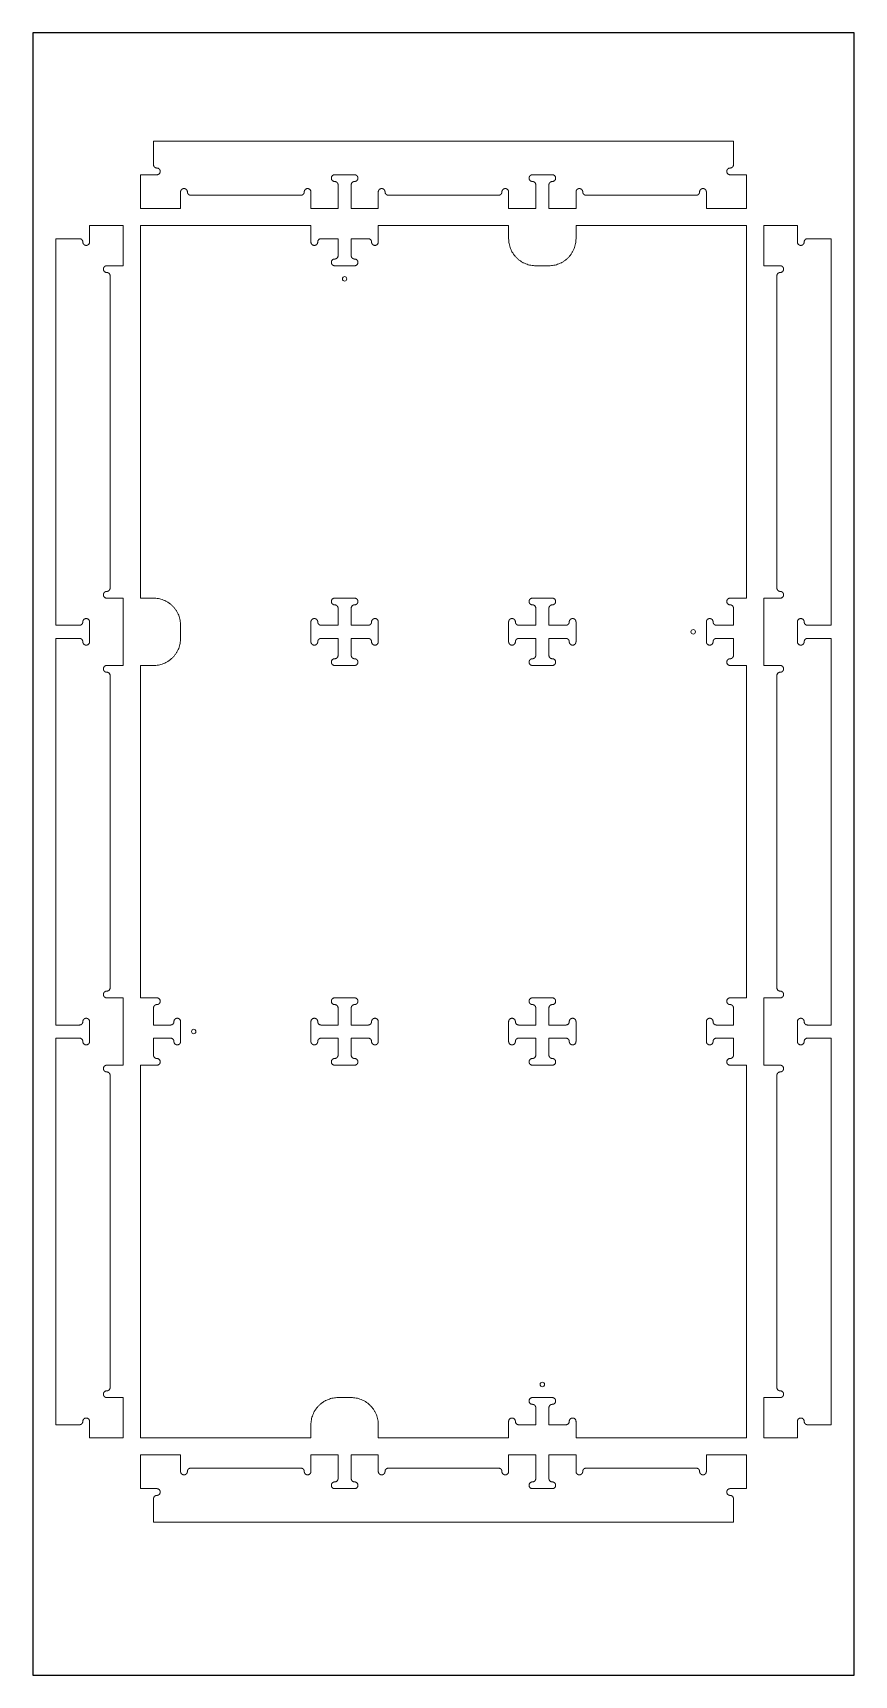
# Model space of a CAD drawing. Header units: millimetres. Extents: x 0 to 1219, y 0 to 2438.
import ezdxf

# ---------------------------------------------------------------- set-up
doc = ezdxf.new("R2010")
doc.units = ezdxf.units.MM
doc.header["$MEASUREMENT"] = 0
for name, color, linetype in [('Dowel Holes', 3, 'Continuous'), ('Inside Cut', 4, 'Continuous'), ('Material Border', 250, 'Continuous'), ('Outside Cut', 1, 'Continuous')]:
    doc.layers.add(name, color=color, linetype=linetype)

msp = doc.modelspace()

# ---------------------------------------------------------------- linework, layer by layer
at = {"layer": 'Dowel Holes', "linetype": 'Continuous', "lineweight": 0}
for centre in [(462.8, 2073.1), (980.3, 1549.1), (238.8, 955.6), (756.3, 431.6)]:
    msp.add_circle(centre, 3.3, dxfattribs=at)
at = {"layer": 'Inside Cut', "linetype": 'Continuous', "lineweight": 0}
for p, q in [((448.1, 1599.1), (453.1, 1599.1)), ((453.1, 1599.1), (472.6, 1599.1)), ((472.6, 1599.1), (477.6, 1599.1)), ((746.6, 1599.1), (741.6, 1599.1)), ((766.1, 1599.1), (746.6, 1599.1)), ((771.1, 1599.1), (766.1, 1599.1)), ((412.8, 1558.8), (412.8, 1563.8)), ((453.1, 1558.8), (453.1, 1584.1)), ((472.6, 1584.1), (472.6, 1558.8)), ((512.8, 1563.8), (512.8, 1558.8)), ((706.3, 1563.8), (706.3, 1558.8)), ((746.6, 1584.1), (746.6, 1558.8)), ((766.1, 1558.8), (766.1, 1584.1)), ((806.3, 1558.8), (806.3, 1563.8)), ((412.8, 1534.3), (412.8, 1539.3)), ((412.8, 1539.3), (412.8, 1558.8)), ((427.9, 1558.8), (453.1, 1558.8)), ((453.1, 1539.3), (427.9, 1539.3)), ((453.1, 1514.1), (453.1, 1539.3)), ((472.6, 1558.8), (497.9, 1558.8)), ((497.9, 1539.3), (472.6, 1539.3)), ((472.6, 1539.3), (472.6, 1514.1)), ((512.8, 1558.8), (512.8, 1539.3)), ((512.8, 1539.3), (512.8, 1534.3)), ((706.3, 1558.8), (706.3, 1539.3)), ((706.3, 1539.3), (706.3, 1534.3)), ((746.6, 1558.8), (721.3, 1558.8)), ((721.3, 1539.3), (746.6, 1539.3)), ((746.6, 1539.3), (746.6, 1514.1)), ((791.3, 1558.8), (766.1, 1558.8)), ((766.1, 1514.1), (766.1, 1539.3)), ((766.1, 1539.3), (791.3, 1539.3)), ((806.3, 1539.3), (806.3, 1558.8)), ((806.3, 1534.3), (806.3, 1539.3)), ((453.1, 1499.1), (448.1, 1499.1)), ((472.6, 1499.1), (453.1, 1499.1)), ((477.6, 1499.1), (472.6, 1499.1)), ((741.6, 1499.1), (746.6, 1499.1)), ((746.6, 1499.1), (766.1, 1499.1)), ((766.1, 1499.1), (771.1, 1499.1)), ((453.1, 1005.6), (448.1, 1005.6)), ((472.6, 1005.6), (453.1, 1005.6)), ((477.6, 1005.6), (472.6, 1005.6)), ((741.6, 1005.6), (746.6, 1005.6)), ((746.6, 1005.6), (766.1, 1005.6)), ((766.1, 1005.6), (771.1, 1005.6)), ((453.1, 990.6), (453.1, 965.3)), ((472.6, 965.3), (472.6, 990.6)), ((746.6, 965.3), (746.6, 990.6)), ((766.1, 990.6), (766.1, 965.3)), ((412.8, 970.3), (412.8, 965.3)), ((412.8, 965.3), (412.8, 945.8)), ((453.1, 965.3), (427.9, 965.3)), ((497.9, 965.3), (472.6, 965.3)), ((512.8, 965.3), (512.8, 970.3)), ((512.8, 945.8), (512.8, 965.3)), ((706.3, 965.3), (706.3, 970.3)), ((706.3, 945.8), (706.3, 965.3)), ((721.3, 965.3), (746.6, 965.3)), ((766.1, 965.3), (791.3, 965.3)), ((806.3, 970.3), (806.3, 965.3)), ((806.3, 965.3), (806.3, 945.8)), ((412.8, 945.8), (412.8, 940.8)), ((427.9, 945.8), (453.1, 945.8)), ((453.1, 945.8), (453.1, 920.6)), ((472.6, 920.6), (472.6, 945.8)), ((472.6, 945.8), (497.9, 945.8)), ((512.8, 940.8), (512.8, 945.8)), ((706.3, 940.8), (706.3, 945.8)), ((746.6, 945.8), (721.3, 945.8)), ((746.6, 920.6), (746.6, 945.8)), ((791.3, 945.8), (766.1, 945.8)), ((766.1, 945.8), (766.1, 920.6)), ((806.3, 945.8), (806.3, 940.8)), ((448.1, 905.6), (453.1, 905.6)), ((453.1, 905.6), (472.6, 905.6)), ((472.6, 905.6), (477.6, 905.6)), ((746.6, 905.6), (741.6, 905.6)), ((766.1, 905.6), (746.6, 905.6)), ((771.1, 905.6), (766.1, 905.6))]:
    msp.add_line(p, q, dxfattribs=at)
for points, weights in [([(443.1, 1594.1), (443.1, 1599.1), (448.1, 1599.1)], [1, 0.707134402006, 1]), ([(448.1, 1589.1), (443.1, 1589.1), (443.1, 1594.1)], [1, 0.707106781187, 1]), ([(453.1, 1584.1), (453.1, 1589.1), (448.1, 1589.1)], [1, 0.707106781187, 1]), ([(477.6, 1589.1), (472.6, 1589.1), (472.6, 1584.1)], [1, 0.707106781187, 1]), ([(477.6, 1599.1), (482.6, 1599.1), (482.6, 1594.1)], [1, 0.707106781186, 1]), ([(482.6, 1594.1), (482.6, 1589.1), (477.6, 1589.1)], [1, 0.707106781186, 1]), ([(741.6, 1599.1), (736.6, 1599.1), (736.6, 1594.1)], [1, 0.707134402006, 1]), ([(736.6, 1594.1), (736.6, 1589.1), (741.6, 1589.1)], [1, 0.707106781187, 1]), ([(741.6, 1589.1), (746.6, 1589.1), (746.6, 1584.1)], [1, 0.707106781186, 1]), ([(766.1, 1584.1), (766.1, 1589.1), (771.1, 1589.1)], [1, 0.707106781187, 1]), ([(776.1, 1594.1), (776.1, 1599.1), (771.1, 1599.1)], [1, 0.707106781186, 1]), ([(771.1, 1589.1), (776.1, 1589.1), (776.1, 1594.1)], [1, 0.707106781186, 1]), ([(412.8, 1563.8), (412.8, 1568.8), (417.9, 1568.8)], [1, 0.707106781186, 1]), ([(417.9, 1568.8), (422.9, 1568.8), (422.9, 1563.8)], [1, 0.707106781187, 1]), ([(422.9, 1563.8), (422.9, 1558.8), (427.9, 1558.8)], [1, 0.707106781187, 1]), ([(497.9, 1558.8), (502.8, 1558.8), (502.8, 1563.8)], [1, 0.707106781187, 1]), ([(502.8, 1563.8), (502.8, 1568.8), (507.9, 1568.8)], [1, 0.707106781186, 1]), ([(507.9, 1568.8), (512.8, 1568.8), (512.8, 1563.8)], [1, 0.707134402006, 1]), ([(711.3, 1568.8), (706.3, 1568.8), (706.3, 1563.8)], [1, 0.707106781186, 1]), ([(716.3, 1563.8), (716.3, 1568.8), (711.3, 1568.8)], [1, 0.707106781187, 1]), ([(721.3, 1558.8), (716.3, 1558.8), (716.3, 1563.8)], [1, 0.707106781187, 1]), ([(796.3, 1563.8), (796.3, 1558.8), (791.3, 1558.8)], [1, 0.707106781187, 1]), ([(801.3, 1568.8), (796.3, 1568.8), (796.3, 1563.8)], [1, 0.707106781186, 1]), ([(806.3, 1563.8), (806.3, 1568.8), (801.3, 1568.8)], [1, 0.707134402006, 1]), ([(427.9, 1539.3), (422.9, 1539.3), (422.9, 1534.3)], [1, 0.707106781187, 1]), ([(502.8, 1534.3), (502.8, 1539.3), (497.9, 1539.3)], [1, 0.707106781186, 1]), ([(716.3, 1534.3), (716.3, 1539.3), (721.3, 1539.3)], [1, 0.707106781187, 1]), ([(791.3, 1539.3), (796.3, 1539.3), (796.3, 1534.3)], [1, 0.707106781187, 1]), ([(417.9, 1529.3), (412.8, 1529.3), (412.8, 1534.3)], [1, 0.707134402006, 1]), ([(422.9, 1534.3), (422.9, 1529.3), (417.9, 1529.3)], [1, 0.707106781186, 1]), ([(448.1, 1509.1), (453.1, 1509.1), (453.1, 1514.1)], [1, 0.707106781187, 1]), ([(472.6, 1514.1), (472.6, 1509.1), (477.6, 1509.1)], [1, 0.707106781186, 1]), ([(507.9, 1529.3), (502.8, 1529.3), (502.8, 1534.3)], [1, 0.707106781187, 1]), ([(512.8, 1534.3), (512.8, 1529.3), (507.9, 1529.3)], [1, 0.707134397691, 1]), ([(706.3, 1534.3), (706.3, 1529.3), (711.3, 1529.3)], [1, 0.707134402006, 1]), ([(711.3, 1529.3), (716.3, 1529.3), (716.3, 1534.3)], [1, 0.707106781186, 1]), ([(746.6, 1514.1), (746.6, 1509.1), (741.6, 1509.1)], [1, 0.707106781187, 1]), ([(771.1, 1509.1), (766.1, 1509.1), (766.1, 1514.1)], [1, 0.707106781186, 1]), ([(796.3, 1534.3), (796.3, 1529.3), (801.3, 1529.3)], [1, 0.707106781187, 1]), ([(801.3, 1529.3), (806.3, 1529.3), (806.3, 1534.3)], [1, 0.707134397691, 1]), ([(443.1, 1504.1), (443.1, 1509.1), (448.1, 1509.1)], [1, 0.707106781186, 1]), ([(448.1, 1499.1), (443.1, 1499.1), (443.1, 1504.1)], [1, 0.70713439769, 1]), ([(477.6, 1509.1), (482.6, 1509.1), (482.6, 1504.1)], [1, 0.707106781187, 1]), ([(482.6, 1504.1), (482.6, 1499.1), (477.6, 1499.1)], [1, 0.707134402006, 1]), ([(741.6, 1509.1), (736.6, 1509.1), (736.6, 1504.1)], [1, 0.707106781186, 1]), ([(736.6, 1504.1), (736.6, 1499.1), (741.6, 1499.1)], [1, 0.70713439769, 1]), ([(776.1, 1504.1), (776.1, 1509.1), (771.1, 1509.1)], [1, 0.707106781187, 1]), ([(771.1, 1499.1), (776.1, 1499.1), (776.1, 1504.1)], [1, 0.707134402006, 1]), ([(448.1, 1005.6), (443.1, 1005.6), (443.1, 1000.6)], [1, 0.707134402005, 1]), ([(443.1, 1000.6), (443.1, 995.6), (448.1, 995.6)], [1, 0.707106781186, 1]), ([(482.6, 1000.6), (482.6, 1005.6), (477.6, 1005.6)], [1, 0.707106781187, 1]), ([(477.6, 995.6), (482.6, 995.6), (482.6, 1000.6)], [1, 0.707106781187, 1]), ([(736.6, 1000.6), (736.6, 1005.6), (741.6, 1005.6)], [1, 0.707134402005, 1]), ([(741.6, 995.6), (736.6, 995.6), (736.6, 1000.6)], [1, 0.707106781186, 1]), ([(771.1, 1005.6), (776.1, 1005.6), (776.1, 1000.6)], [1, 0.707106781187, 1]), ([(776.1, 1000.6), (776.1, 995.6), (771.1, 995.6)], [1, 0.707106781187, 1]), ([(448.1, 995.6), (453.1, 995.6), (453.1, 990.6)], [1, 0.707106781187, 1]), ([(472.6, 990.6), (472.6, 995.6), (477.6, 995.6)], [1, 0.707106781187, 1]), ([(746.6, 990.6), (746.6, 995.6), (741.6, 995.6)], [1, 0.707106781186, 1]), ([(771.1, 995.6), (766.1, 995.6), (766.1, 990.6)], [1, 0.707106781187, 1]), ([(417.9, 975.3), (412.8, 975.3), (412.8, 970.3)], [1, 0.707106781186, 1]), ([(422.9, 970.3), (422.9, 975.3), (417.9, 975.3)], [1, 0.707106781187, 1]), ([(427.9, 965.3), (422.9, 965.3), (422.9, 970.3)], [1, 0.707106781187, 1]), ([(502.8, 970.3), (502.8, 965.3), (497.9, 965.3)], [1, 0.707106781187, 1]), ([(507.9, 975.3), (502.8, 975.3), (502.8, 970.3)], [1, 0.707106781186, 1]), ([(512.8, 970.3), (512.8, 975.3), (507.9, 975.3)], [1, 0.707106781187, 1]), ([(706.3, 970.3), (706.3, 975.3), (711.3, 975.3)], [1, 0.707106781186, 1]), ([(711.3, 975.3), (716.3, 975.3), (716.3, 970.3)], [1, 0.707106781187, 1]), ([(716.3, 970.3), (716.3, 965.3), (721.3, 965.3)], [1, 0.707106781187, 1]), ([(791.3, 965.3), (796.3, 965.3), (796.3, 970.3)], [1, 0.707106781187, 1]), ([(796.3, 970.3), (796.3, 975.3), (801.3, 975.3)], [1, 0.707106781186, 1]), ([(801.3, 975.3), (806.3, 975.3), (806.3, 970.3)], [1, 0.707134402006, 1]), ([(412.8, 940.8), (412.8, 935.8), (417.9, 935.8)], [1, 0.707134402006, 1]), ([(417.9, 935.8), (422.9, 935.8), (422.9, 940.8)], [1, 0.707106781187, 1]), ([(422.9, 940.8), (422.9, 945.8), (427.9, 945.8)], [1, 0.707106781186, 1]), ([(497.9, 945.8), (502.8, 945.8), (502.8, 940.8)], [1, 0.707106781187, 1]), ([(502.8, 940.8), (502.8, 935.8), (507.9, 935.8)], [1, 0.707106781186, 1]), ([(507.9, 935.8), (512.8, 935.8), (512.8, 940.8)], [1, 0.707134397691, 1]), ([(711.3, 935.8), (706.3, 935.8), (706.3, 940.8)], [1, 0.707134402006, 1]), ([(716.3, 940.8), (716.3, 935.8), (711.3, 935.8)], [1, 0.707106781187, 1]), ([(721.3, 945.8), (716.3, 945.8), (716.3, 940.8)], [1, 0.707106781186, 1]), ([(796.3, 940.8), (796.3, 945.8), (791.3, 945.8)], [1, 0.707106781187, 1]), ([(801.3, 935.8), (796.3, 935.8), (796.3, 940.8)], [1, 0.707106781186, 1]), ([(806.3, 940.8), (806.3, 935.8), (801.3, 935.8)], [1, 0.707134397691, 1]), ([(448.1, 915.6), (443.1, 915.6), (443.1, 910.6)], [1, 0.707106781186, 1]), ([(443.1, 910.6), (443.1, 905.6), (448.1, 905.6)], [1, 0.70713439769, 1]), ([(453.1, 920.6), (453.1, 915.6), (448.1, 915.6)], [1, 0.707106781187, 1]), ([(477.6, 915.6), (472.6, 915.6), (472.6, 920.6)], [1, 0.707106781186, 1]), ([(482.6, 910.6), (482.6, 915.6), (477.6, 915.6)], [1, 0.707106781187, 1]), ([(477.6, 905.6), (482.6, 905.6), (482.6, 910.6)], [1, 0.707134402006, 1]), ([(736.6, 910.6), (736.6, 915.6), (741.6, 915.6)], [1, 0.707106781186, 1]), ([(741.6, 905.6), (736.6, 905.6), (736.6, 910.6)], [1, 0.70713439769, 1]), ([(741.6, 915.6), (746.6, 915.6), (746.6, 920.6)], [1, 0.707106781187, 1]), ([(766.1, 920.6), (766.1, 915.6), (771.1, 915.6)], [1, 0.707106781186, 1]), ([(771.1, 915.6), (776.1, 915.6), (776.1, 910.6)], [1, 0.707106781187, 1]), ([(776.1, 910.6), (776.1, 905.6), (771.1, 905.6)], [1, 0.707134402006, 1])]:
    msp.add_rational_spline(points, weights, degree=2, dxfattribs=at)
at = {"layer": 'Material Border'}
msp.add_lwpolyline([(0, 0), (1219.2, 0), (1219.2, 2438.4), (0, 2438.4), (0, 0)], dxfattribs=at)
at = {"layer": 'Outside Cut', "linetype": 'Continuous', "lineweight": 0}
for p, q in [((1040.1, 2277.7), (179.1, 2277.7)), ((179.1, 2277.7), (179.1, 2242.7)), ((1040.1, 2242.7), (1040.1, 2277.7)), ((179.1, 2227.7), (159.6, 2227.7)), ((159.6, 2227.7), (159.6, 2177.7)), ((184.1, 2227.7), (179.1, 2227.7)), ((448.1, 2227.7), (453.1, 2227.7)), ((453.1, 2227.7), (472.6, 2227.7)), ((472.6, 2227.7), (477.6, 2227.7)), ((741.6, 2227.7), (746.6, 2227.7)), ((746.6, 2227.7), (766.1, 2227.7)), ((766.1, 2227.7), (771.1, 2227.7)), ((1040.1, 2227.7), (1035.1, 2227.7)), ((1059.6, 2227.7), (1040.1, 2227.7)), ((1059.6, 2177.7), (1059.6, 2227.7)), ((219.3, 2197.2), (219.3, 2202.2)), ((219.3, 2177.7), (219.3, 2197.2)), ((234.4, 2197.2), (397.9, 2197.2)), ((412.8, 2202.2), (412.8, 2197.2)), ((412.8, 2197.2), (412.8, 2177.7)), ((453.1, 2177.7), (453.1, 2212.7)), ((472.6, 2212.7), (472.6, 2177.7)), ((512.8, 2197.2), (512.8, 2202.2)), ((512.8, 2177.7), (512.8, 2197.2)), ((527.9, 2197.2), (691.3, 2197.2)), ((706.3, 2202.2), (706.3, 2197.2)), ((706.3, 2197.2), (706.3, 2177.7)), ((746.6, 2177.7), (746.6, 2212.7)), ((766.1, 2212.7), (766.1, 2177.7)), ((806.3, 2197.2), (806.3, 2202.2)), ((806.3, 2177.7), (806.3, 2197.2)), ((821.3, 2197.2), (984.8, 2197.2)), ((999.8, 2202.2), (999.8, 2197.2)), ((999.8, 2197.2), (999.8, 2177.7)), ((159.6, 2177.7), (219.3, 2177.7)), ((412.8, 2177.7), (453.1, 2177.7)), ((472.6, 2177.7), (512.8, 2177.7)), ((706.3, 2177.7), (746.6, 2177.7)), ((766.1, 2177.7), (806.3, 2177.7)), ((999.8, 2177.7), (1059.6, 2177.7)), ((134.2, 2152.3), (84.2, 2152.3)), ((84.2, 2152.3), (84.2, 2132.8)), ((134.2, 2092.6), (134.2, 2152.3)), ((412.8, 2152.3), (159.6, 2152.3)), ((159.6, 2152.3), (159.6, 1599.1)), ((412.8, 2132.8), (412.8, 2152.3)), ((706.3, 2152.3), (512.8, 2152.3)), ((512.8, 2152.3), (512.8, 2132.8)), ((706.3, 2132.8), (706.3, 2152.3)), ((1059.6, 2152.3), (806.3, 2152.3)), ((806.3, 2152.3), (806.3, 2132.8)), ((1059.6, 1599.1), (1059.6, 2152.3)), ((1135, 2152.3), (1085, 2152.3)), ((1085, 2152.3), (1085, 2092.6)), ((1135, 2132.8), (1135, 2152.3)), ((69.2, 2132.8), (34.2, 2132.8)), ((34.2, 2132.8), (34.2, 1558.8)), ((84.2, 2132.8), (84.2, 2127.8)), ((412.8, 2127.8), (412.8, 2132.8)), ((453.1, 2132.8), (427.9, 2132.8)), ((453.1, 2107.6), (453.1, 2132.8)), ((497.9, 2132.8), (472.6, 2132.8)), ((472.6, 2132.8), (472.6, 2107.6)), ((512.8, 2132.8), (512.8, 2127.8)), ((1135, 2127.8), (1135, 2132.8)), ((1185, 2132.8), (1150, 2132.8)), ((1185, 1558.8), (1185, 2132.8)), ((109.7, 2092.6), (114.7, 2092.6)), ((114.7, 2092.6), (134.2, 2092.6)), ((114.7, 1614.1), (114.7, 2077.6)), ((453.1, 2092.6), (448.1, 2092.6)), ((472.6, 2092.6), (453.1, 2092.6)), ((477.6, 2092.6), (472.6, 2092.6)), ((766.1, 2092.6), (746.6, 2092.6)), ((1085, 2092.6), (1104.5, 2092.6)), ((1104.5, 2092.6), (1109.5, 2092.6)), ((1104.5, 2077.6), (1104.5, 1614.1)), ((114.7, 1599.1), (109.7, 1599.1)), ((134.2, 1599.1), (114.7, 1599.1)), ((134.2, 1499.1), (134.2, 1599.1)), ((159.6, 1599.1), (179.1, 1599.1)), ((1035.1, 1599.1), (1040.1, 1599.1)), ((1040.1, 1599.1), (1059.6, 1599.1)), ((1104.5, 1599.1), (1085, 1599.1)), ((1085, 1599.1), (1085, 1499.1)), ((1109.5, 1599.1), (1104.5, 1599.1)), ((84.2, 1563.8), (84.2, 1558.8)), ((999.8, 1558.8), (999.8, 1563.8)), ((1040.1, 1558.8), (1040.1, 1584.1)), ((1135, 1558.8), (1135, 1563.8)), ((34.2, 1558.8), (69.2, 1558.8)), ((69.2, 1539.3), (34.2, 1539.3)), ((34.2, 1539.3), (34.2, 965.3)), ((84.2, 1558.8), (84.2, 1539.3)), ((84.2, 1539.3), (84.2, 1534.3)), ((219.3, 1558.8), (219.3, 1539.3)), ((999.8, 1539.3), (999.8, 1558.8)), ((999.8, 1534.3), (999.8, 1539.3)), ((1014.8, 1558.8), (1040.1, 1558.8)), ((1040.1, 1539.3), (1014.8, 1539.3)), ((1040.1, 1514.1), (1040.1, 1539.3)), ((1135, 1539.3), (1135, 1558.8)), ((1135, 1534.3), (1135, 1539.3)), ((1150, 1558.8), (1185, 1558.8)), ((1185, 1539.3), (1150, 1539.3)), ((1185, 965.3), (1185, 1539.3)), ((109.7, 1499.1), (114.7, 1499.1)), ((114.7, 1499.1), (134.2, 1499.1)), ((179.1, 1499.1), (159.6, 1499.1)), ((159.6, 1499.1), (159.6, 1005.6)), ((1040.1, 1499.1), (1035.1, 1499.1)), ((1059.6, 1499.1), (1040.1, 1499.1)), ((1059.6, 1005.6), (1059.6, 1499.1)), ((1085, 1499.1), (1104.5, 1499.1)), ((1104.5, 1499.1), (1109.5, 1499.1)), ((114.7, 1020.6), (114.7, 1484.1)), ((1104.5, 1484.1), (1104.5, 1020.6)), ((114.7, 1005.6), (109.7, 1005.6)), ((134.2, 1005.6), (114.7, 1005.6)), ((134.2, 905.6), (134.2, 1005.6)), ((159.6, 1005.6), (179.1, 1005.6)), ((179.1, 1005.6), (184.1, 1005.6)), ((1035.1, 1005.6), (1040.1, 1005.6)), ((1040.1, 1005.6), (1059.6, 1005.6)), ((1104.5, 1005.6), (1085, 1005.6)), ((1085, 1005.6), (1085, 905.6)), ((1109.5, 1005.6), (1104.5, 1005.6)), ((179.1, 990.6), (179.1, 965.3)), ((1040.1, 965.3), (1040.1, 990.6)), ((34.2, 965.3), (69.2, 965.3)), ((84.2, 970.3), (84.2, 965.3)), ((84.2, 965.3), (84.2, 945.8)), ((179.1, 965.3), (204.4, 965.3)), ((219.3, 970.3), (219.3, 965.3)), ((219.3, 965.3), (219.3, 945.8)), ((999.8, 965.3), (999.8, 970.3)), ((999.8, 945.8), (999.8, 965.3)), ((1014.8, 965.3), (1040.1, 965.3)), ((1135, 965.3), (1135, 970.3)), ((1135, 945.8), (1135, 965.3)), ((1150, 965.3), (1185, 965.3)), ((69.2, 945.8), (34.2, 945.8)), ((34.2, 945.8), (34.2, 371.8)), ((84.2, 945.8), (84.2, 940.8)), ((204.4, 945.8), (179.1, 945.8)), ((179.1, 945.8), (179.1, 920.6)), ((219.3, 945.8), (219.3, 940.8)), ((999.8, 940.8), (999.8, 945.8)), ((1040.1, 945.8), (1014.8, 945.8)), ((1040.1, 920.6), (1040.1, 945.8)), ((1135, 940.8), (1135, 945.8)), ((1185, 945.8), (1150, 945.8)), ((1185, 371.8), (1185, 945.8)), ((109.7, 905.6), (114.7, 905.6)), ((114.7, 905.6), (134.2, 905.6)), ((179.1, 905.6), (159.6, 905.6)), ((159.6, 905.6), (159.6, 352.3)), ((184.1, 905.6), (179.1, 905.6)), ((1040.1, 905.6), (1035.1, 905.6)), ((1059.6, 905.6), (1040.1, 905.6)), ((1059.6, 352.3), (1059.6, 905.6)), ((1085, 905.6), (1104.5, 905.6)), ((1104.5, 905.6), (1109.5, 905.6)), ((114.7, 427.1), (114.7, 890.6)), ((1104.5, 890.6), (1104.5, 427.1)), ((114.7, 412.1), (109.7, 412.1)), ((134.2, 412.1), (114.7, 412.1)), ((134.2, 352.3), (134.2, 412.1)), ((453.1, 412.1), (472.6, 412.1)), ((741.6, 412.1), (746.6, 412.1)), ((746.6, 412.1), (766.1, 412.1)), ((746.6, 371.8), (746.6, 397.1)), ((766.1, 412.1), (771.1, 412.1)), ((766.1, 397.1), (766.1, 371.8)), ((1104.5, 412.1), (1085, 412.1)), ((1085, 412.1), (1085, 352.3)), ((1109.5, 412.1), (1104.5, 412.1)), ((34.2, 371.8), (69.2, 371.8)), ((84.2, 376.8), (84.2, 371.8)), ((84.2, 371.8), (84.2, 352.3)), ((412.8, 352.3), (412.8, 371.8)), ((512.8, 371.8), (512.8, 352.3)), ((706.3, 371.8), (706.3, 376.8)), ((706.3, 352.3), (706.3, 371.8)), ((721.3, 371.8), (746.6, 371.8)), ((766.1, 371.8), (791.3, 371.8)), ((806.3, 376.8), (806.3, 371.8)), ((806.3, 371.8), (806.3, 352.3)), ((1135, 371.8), (1135, 376.8)), ((1135, 352.3), (1135, 371.8)), ((1150, 371.8), (1185, 371.8)), ((84.2, 352.3), (134.2, 352.3)), ((159.6, 352.3), (412.8, 352.3)), ((512.8, 352.3), (706.3, 352.3)), ((806.3, 352.3), (1059.6, 352.3)), ((1085, 352.3), (1135, 352.3)), ((219.3, 326.9), (159.6, 326.9)), ((159.6, 326.9), (159.6, 276.9)), ((219.3, 307.4), (219.3, 326.9)), ((453.1, 326.9), (412.8, 326.9)), ((412.8, 326.9), (412.8, 307.4)), ((453.1, 291.9), (453.1, 326.9)), ((512.8, 326.9), (472.6, 326.9)), ((472.6, 326.9), (472.6, 291.9)), ((512.8, 307.4), (512.8, 326.9)), ((746.6, 326.9), (706.3, 326.9)), ((706.3, 326.9), (706.3, 307.4)), ((746.6, 291.9), (746.6, 326.9)), ((806.3, 326.9), (766.1, 326.9)), ((766.1, 326.9), (766.1, 291.9)), ((806.3, 307.4), (806.3, 326.9)), ((1059.6, 326.9), (999.8, 326.9)), ((999.8, 326.9), (999.8, 307.4)), ((1059.6, 276.9), (1059.6, 326.9)), ((219.3, 302.4), (219.3, 307.4)), ((397.9, 307.4), (234.4, 307.4)), ((412.8, 307.4), (412.8, 302.4)), ((512.8, 302.4), (512.8, 307.4)), ((691.3, 307.4), (527.9, 307.4)), ((706.3, 307.4), (706.3, 302.4)), ((806.3, 302.4), (806.3, 307.4)), ((984.8, 307.4), (821.3, 307.4)), ((999.8, 307.4), (999.8, 302.4)), ((159.6, 276.9), (179.1, 276.9)), ((179.1, 276.9), (184.1, 276.9)), ((453.1, 276.9), (448.1, 276.9)), ((472.6, 276.9), (453.1, 276.9)), ((477.6, 276.9), (472.6, 276.9)), ((746.6, 276.9), (741.6, 276.9)), ((766.1, 276.9), (746.6, 276.9)), ((771.1, 276.9), (766.1, 276.9)), ((1035.1, 276.9), (1040.1, 276.9)), ((1040.1, 276.9), (1059.6, 276.9)), ((179.1, 261.9), (179.1, 226.9)), ((1040.1, 226.9), (1040.1, 261.9)), ((179.1, 226.9), (1040.1, 226.9))]:
    msp.add_line(p, q, dxfattribs=at)
for points, weights in [([(179.1, 2242.7), (179.1, 2237.7), (184.1, 2237.7)], [1, 0.707106781187, 1]), ([(184.1, 2237.7), (189.1, 2237.7), (189.1, 2232.7)], [1, 0.707106781186, 1]), ([(189.1, 2232.7), (189.1, 2227.7), (184.1, 2227.7)], [1, 0.707134397691, 1]), ([(443.1, 2222.7), (443.1, 2227.7), (448.1, 2227.7)], [1, 0.70713439769, 1]), ([(448.1, 2217.7), (443.1, 2217.7), (443.1, 2222.7)], [1, 0.707106781187, 1]), ([(477.6, 2227.7), (482.6, 2227.7), (482.6, 2222.7)], [1, 0.707106781186, 1]), ([(482.6, 2222.7), (482.6, 2217.7), (477.6, 2217.7)], [1, 0.707106781186, 1]), ([(736.6, 2222.7), (736.6, 2227.7), (741.6, 2227.7)], [1, 0.70713439769, 1]), ([(741.6, 2217.7), (736.6, 2217.7), (736.6, 2222.7)], [1, 0.707106781187, 1]), ([(771.1, 2227.7), (776.1, 2227.7), (776.1, 2222.7)], [1, 0.707134402005, 1]), ([(776.1, 2222.7), (776.1, 2217.7), (771.1, 2217.7)], [1, 0.707106781186, 1]), ([(1030.1, 2232.7), (1030.1, 2237.7), (1035.1, 2237.7)], [1, 0.707106781187, 1]), ([(1035.1, 2227.7), (1030.1, 2227.7), (1030.1, 2232.7)], [1, 0.707134402006, 1]), ([(1035.1, 2237.7), (1040.1, 2237.7), (1040.1, 2242.7)], [1, 0.707106781186, 1]), ([(219.3, 2202.2), (219.3, 2207.2), (224.4, 2207.2)], [1, 0.707134402006, 1]), ([(224.4, 2207.2), (229.4, 2207.2), (229.4, 2202.2)], [1, 0.707106781187, 1]), ([(229.4, 2202.2), (229.4, 2197.2), (234.4, 2197.2)], [1, 0.707106781186, 1]), ([(397.9, 2197.2), (402.9, 2197.2), (402.9, 2202.2)], [1, 0.707106781187, 1]), ([(402.9, 2202.2), (402.9, 2207.2), (407.8, 2207.2)], [1, 0.707106781186, 1]), ([(407.8, 2207.2), (412.8, 2207.2), (412.8, 2202.2)], [1, 0.707134397691, 1]), ([(453.1, 2212.7), (453.1, 2217.7), (448.1, 2217.7)], [1, 0.707106781186, 1]), ([(477.6, 2217.7), (472.6, 2217.7), (472.6, 2212.7)], [1, 0.707106781187, 1]), ([(512.8, 2202.2), (512.8, 2207.2), (517.8, 2207.2)], [1, 0.707106781186, 1]), ([(517.8, 2207.2), (522.8, 2207.2), (522.8, 2202.2)], [1, 0.707106781187, 1]), ([(522.8, 2202.2), (522.8, 2197.2), (527.9, 2197.2)], [1, 0.707106781186, 1]), ([(691.3, 2197.2), (696.3, 2197.2), (696.3, 2202.2)], [1, 0.707106781187, 1]), ([(696.3, 2202.2), (696.3, 2207.2), (701.3, 2207.2)], [1, 0.707106781186, 1]), ([(701.3, 2207.2), (706.3, 2207.2), (706.3, 2202.2)], [1, 0.707134397691, 1]), ([(746.6, 2212.7), (746.6, 2217.7), (741.6, 2217.7)], [1, 0.707106781186, 1]), ([(771.1, 2217.7), (766.1, 2217.7), (766.1, 2212.7)], [1, 0.707106781187, 1]), ([(806.3, 2202.2), (806.3, 2207.2), (811.3, 2207.2)], [1, 0.707134402006, 1]), ([(811.3, 2207.2), (816.3, 2207.2), (816.3, 2202.2)], [1, 0.707106781187, 1]), ([(816.3, 2202.2), (816.3, 2197.2), (821.3, 2197.2)], [1, 0.707106781186, 1]), ([(984.8, 2197.2), (989.8, 2197.2), (989.8, 2202.2)], [1, 0.707106781187, 1]), ([(989.8, 2202.2), (989.8, 2207.2), (994.8, 2207.2)], [1, 0.707106781186, 1]), ([(994.8, 2207.2), (999.8, 2207.2), (999.8, 2202.2)], [1, 0.707134397691, 1]), ([(74.2, 2127.8), (74.2, 2132.8), (69.2, 2132.8)], [1, 0.707106781186, 1]), ([(79.2, 2122.8), (74.2, 2122.8), (74.2, 2127.8)], [1, 0.707106781186, 1]), ([(84.2, 2127.8), (84.2, 2122.8), (79.2, 2122.8)], [1, 0.707134397691, 1]), ([(417.9, 2122.8), (412.8, 2122.8), (412.8, 2127.8)], [1, 0.707106781186, 1]), ([(422.9, 2127.8), (422.9, 2122.8), (417.9, 2122.8)], [1, 0.707106781187, 1]), ([(427.9, 2132.8), (422.9, 2132.8), (422.9, 2127.8)], [1, 0.707106781187, 1]), ([(502.8, 2127.8), (502.8, 2132.8), (497.9, 2132.8)], [1, 0.707106781186, 1]), ([(507.9, 2122.8), (502.8, 2122.8), (502.8, 2127.8)], [1, 0.707106781186, 1]), ([(512.8, 2127.8), (512.8, 2122.8), (507.9, 2122.8)], [1, 0.707106781187, 1]), ([(746.6, 2092.6), (706.3, 2092.6), (706.3, 2132.8)], [1, 0.707106781187, 1]), ([(806.3, 2132.8), (806.3, 2092.6), (766.1, 2092.6)], [1, 0.707106781187, 1]), ([(1140, 2122.8), (1135, 2122.8), (1135, 2127.8)], [1, 0.707134402006, 1]), ([(1145, 2127.8), (1145, 2122.8), (1140, 2122.8)], [1, 0.707106781187, 1]), ([(1150, 2132.8), (1145, 2132.8), (1145, 2127.8)], [1, 0.707106781187, 1]), ([(443.1, 2097.6), (443.1, 2102.6), (448.1, 2102.6)], [1, 0.707106781187, 1]), ([(448.1, 2092.6), (443.1, 2092.6), (443.1, 2097.6)], [1, 0.707106781187, 1]), ([(448.1, 2102.6), (453.1, 2102.6), (453.1, 2107.6)], [1, 0.707106781186, 1]), ([(472.6, 2107.6), (472.6, 2102.6), (477.6, 2102.6)], [1, 0.707106781187, 1]), ([(477.6, 2102.6), (482.6, 2102.6), (482.6, 2097.6)], [1, 0.707106781186, 1]), ([(482.6, 2097.6), (482.6, 2092.6), (477.6, 2092.6)], [1, 0.707134402005, 1]), ([(104.7, 2087.6), (104.7, 2092.6), (109.7, 2092.6)], [1, 0.707134402006, 1]), ([(109.7, 2082.6), (104.7, 2082.6), (104.7, 2087.6)], [1, 0.707106781187, 1]), ([(114.7, 2077.6), (114.7, 2082.6), (109.7, 2082.6)], [1, 0.707106781186, 1]), ([(1109.5, 2082.6), (1104.5, 2082.6), (1104.5, 2077.6)], [1, 0.707106781187, 1]), ([(1109.5, 2092.6), (1114.5, 2092.6), (1114.5, 2087.6)], [1, 0.70713439769, 1]), ([(1114.5, 2087.6), (1114.5, 2082.6), (1109.5, 2082.6)], [1, 0.707106781186, 1]), ([(109.7, 1609.1), (114.7, 1609.1), (114.7, 1614.1)], [1, 0.707106781187, 1]), ([(1104.5, 1614.1), (1104.5, 1609.1), (1109.5, 1609.1)], [1, 0.707106781187, 1]), ([(104.7, 1604.1), (104.7, 1609.1), (109.7, 1609.1)], [1, 0.707106781187, 1]), ([(109.7, 1599.1), (104.7, 1599.1), (104.7, 1604.1)], [1, 0.707106781186, 1]), ([(179.1, 1599.1), (219.3, 1599.1), (219.3, 1558.8)], [1, 0.707106781187, 1]), ([(1030.1, 1594.1), (1030.1, 1599.1), (1035.1, 1599.1)], [1, 0.707134402006, 1]), ([(1035.1, 1589.1), (1030.1, 1589.1), (1030.1, 1594.1)], [1, 0.707106781187, 1]), ([(1040.1, 1584.1), (1040.1, 1589.1), (1035.1, 1589.1)], [1, 0.707106781186, 1]), ([(1109.5, 1609.1), (1114.5, 1609.1), (1114.5, 1604.1)], [1, 0.707106781187, 1]), ([(1114.5, 1604.1), (1114.5, 1599.1), (1109.5, 1599.1)], [1, 0.707134402006, 1]), ([(69.2, 1558.8), (74.2, 1558.8), (74.2, 1563.8)], [1, 0.707106781187, 1]), ([(74.2, 1563.8), (74.2, 1568.8), (79.2, 1568.8)], [1, 0.707106781186, 1]), ([(79.2, 1568.8), (84.2, 1568.8), (84.2, 1563.8)], [1, 0.707134402006, 1]), ([(999.8, 1563.8), (999.8, 1568.8), (1004.8, 1568.8)], [1, 0.707106781186, 1]), ([(1004.8, 1568.8), (1009.8, 1568.8), (1009.8, 1563.8)], [1, 0.707106781187, 1]), ([(1009.8, 1563.8), (1009.8, 1558.8), (1014.8, 1558.8)], [1, 0.707106781186, 1]), ([(1135, 1563.8), (1135, 1568.8), (1140, 1568.8)], [1, 0.707134397691, 1]), ([(1140, 1568.8), (1145, 1568.8), (1145, 1563.8)], [1, 0.707106781187, 1]), ([(1145, 1563.8), (1145, 1558.8), (1150, 1558.8)], [1, 0.707106781187, 1]), ([(74.2, 1534.3), (74.2, 1539.3), (69.2, 1539.3)], [1, 0.707106781186, 1]), ([(219.3, 1539.3), (219.3, 1499.1), (179.1, 1499.1)], [1, 0.707106781187, 1]), ([(1014.8, 1539.3), (1009.8, 1539.3), (1009.8, 1534.3)], [1, 0.707106781187, 1]), ([(1150, 1539.3), (1145, 1539.3), (1145, 1534.3)], [1, 0.707106781187, 1]), ([(79.2, 1529.3), (74.2, 1529.3), (74.2, 1534.3)], [1, 0.707106781187, 1]), ([(84.2, 1534.3), (84.2, 1529.3), (79.2, 1529.3)], [1, 0.707134397691, 1]), ([(1004.8, 1529.3), (999.8, 1529.3), (999.8, 1534.3)], [1, 0.707134402006, 1]), ([(1009.8, 1534.3), (1009.8, 1529.3), (1004.8, 1529.3)], [1, 0.707106781186, 1]), ([(1035.1, 1509.1), (1040.1, 1509.1), (1040.1, 1514.1)], [1, 0.707106781187, 1]), ([(1140, 1529.3), (1135, 1529.3), (1135, 1534.3)], [1, 0.707134402006, 1]), ([(1145, 1534.3), (1145, 1529.3), (1140, 1529.3)], [1, 0.707106781186, 1]), ([(104.7, 1494.1), (104.7, 1499.1), (109.7, 1499.1)], [1, 0.707134402006, 1]), ([(109.7, 1489.1), (104.7, 1489.1), (104.7, 1494.1)], [1, 0.707106781187, 1]), ([(114.7, 1484.1), (114.7, 1489.1), (109.7, 1489.1)], [1, 0.707106781186, 1]), ([(1030.1, 1504.1), (1030.1, 1509.1), (1035.1, 1509.1)], [1, 0.707106781186, 1]), ([(1035.1, 1499.1), (1030.1, 1499.1), (1030.1, 1504.1)], [1, 0.70713439769, 1]), ([(1109.5, 1489.1), (1104.5, 1489.1), (1104.5, 1484.1)], [1, 0.707106781187, 1]), ([(1109.5, 1499.1), (1114.5, 1499.1), (1114.5, 1494.1)], [1, 0.707106781186, 1]), ([(1114.5, 1494.1), (1114.5, 1489.1), (1109.5, 1489.1)], [1, 0.707106781186, 1]), ([(104.7, 1010.6), (104.7, 1015.6), (109.7, 1015.6)], [1, 0.707106781187, 1]), ([(109.7, 1005.6), (104.7, 1005.6), (104.7, 1010.6)], [1, 0.707106781186, 1]), ([(109.7, 1015.6), (114.7, 1015.6), (114.7, 1020.6)], [1, 0.707106781187, 1]), ([(184.1, 1005.6), (189.1, 1005.6), (189.1, 1000.6)], [1, 0.707106781187, 1]), ([(189.1, 1000.6), (189.1, 995.6), (184.1, 995.6)], [1, 0.707106781187, 1]), ([(1030.1, 1000.6), (1030.1, 1005.6), (1035.1, 1005.6)], [1, 0.707106781186, 1]), ([(1035.1, 995.6), (1030.1, 995.6), (1030.1, 1000.6)], [1, 0.707106781186, 1]), ([(1104.5, 1020.6), (1104.5, 1015.6), (1109.5, 1015.6)], [1, 0.707106781187, 1]), ([(1109.5, 1015.6), (1114.5, 1015.6), (1114.5, 1010.6)], [1, 0.707106781187, 1]), ([(1114.5, 1010.6), (1114.5, 1005.6), (1109.5, 1005.6)], [1, 0.707134402006, 1]), ([(184.1, 995.6), (179.1, 995.6), (179.1, 990.6)], [1, 0.707106781187, 1]), ([(1040.1, 990.6), (1040.1, 995.6), (1035.1, 995.6)], [1, 0.707106781186, 1]), ([(69.2, 965.3), (74.2, 965.3), (74.2, 970.3)], [1, 0.707106781187, 1]), ([(74.2, 970.3), (74.2, 975.3), (79.2, 975.3)], [1, 0.707106781186, 1]), ([(79.2, 975.3), (84.2, 975.3), (84.2, 970.3)], [1, 0.707134402006, 1]), ([(204.4, 965.3), (209.4, 965.3), (209.4, 970.3)], [1, 0.707106781187, 1]), ([(209.4, 970.3), (209.4, 975.3), (214.4, 975.3)], [1, 0.707106781186, 1]), ([(214.4, 975.3), (219.3, 975.3), (219.3, 970.3)], [1, 0.707134402006, 1]), ([(999.8, 970.3), (999.8, 975.3), (1004.8, 975.3)], [1, 0.70713439769, 1]), ([(1004.8, 975.3), (1009.8, 975.3), (1009.8, 970.3)], [1, 0.707106781187, 1]), ([(1009.8, 970.3), (1009.8, 965.3), (1014.8, 965.3)], [1, 0.707106781186, 1]), ([(1135, 970.3), (1135, 975.3), (1140, 975.3)], [1, 0.707134397691, 1]), ([(1140, 975.3), (1145, 975.3), (1145, 970.3)], [1, 0.707106781187, 1]), ([(1145, 970.3), (1145, 965.3), (1150, 965.3)], [1, 0.707106781187, 1]), ([(74.2, 940.8), (74.2, 945.8), (69.2, 945.8)], [1, 0.707106781187, 1]), ([(79.2, 935.8), (74.2, 935.8), (74.2, 940.8)], [1, 0.707106781186, 1]), ([(84.2, 940.8), (84.2, 935.8), (79.2, 935.8)], [1, 0.707134397691, 1]), ([(209.4, 940.8), (209.4, 945.8), (204.4, 945.8)], [1, 0.707106781187, 1]), ([(214.4, 935.8), (209.4, 935.8), (209.4, 940.8)], [1, 0.707106781186, 1]), ([(219.3, 940.8), (219.3, 935.8), (214.4, 935.8)], [1, 0.707134397691, 1]), ([(1004.8, 935.8), (999.8, 935.8), (999.8, 940.8)], [1, 0.707106781187, 1]), ([(1009.8, 940.8), (1009.8, 935.8), (1004.8, 935.8)], [1, 0.707106781187, 1]), ([(1014.8, 945.8), (1009.8, 945.8), (1009.8, 940.8)], [1, 0.707106781186, 1]), ([(1140, 935.8), (1135, 935.8), (1135, 940.8)], [1, 0.707134402006, 1]), ([(1145, 940.8), (1145, 935.8), (1140, 935.8)], [1, 0.707106781187, 1]), ([(1150, 945.8), (1145, 945.8), (1145, 940.8)], [1, 0.707106781186, 1]), ([(104.7, 900.6), (104.7, 905.6), (109.7, 905.6)], [1, 0.707134402005, 1]), ([(179.1, 920.6), (179.1, 915.6), (184.1, 915.6)], [1, 0.707106781186, 1]), ([(184.1, 915.6), (189.1, 915.6), (189.1, 910.6)], [1, 0.707106781187, 1]), ([(189.1, 910.6), (189.1, 905.6), (184.1, 905.6)], [1, 0.707106781187, 1]), ([(1030.1, 910.6), (1030.1, 915.6), (1035.1, 915.6)], [1, 0.707106781186, 1]), ([(1035.1, 905.6), (1030.1, 905.6), (1030.1, 910.6)], [1, 0.70713439769, 1]), ([(1035.1, 915.6), (1040.1, 915.6), (1040.1, 920.6)], [1, 0.707106781187, 1]), ([(1109.5, 905.6), (1114.5, 905.6), (1114.5, 900.6)], [1, 0.707106781187, 1]), ([(109.7, 895.6), (104.7, 895.6), (104.7, 900.6)], [1, 0.707106781186, 1]), ([(114.7, 890.6), (114.7, 895.6), (109.7, 895.6)], [1, 0.707106781187, 1]), ([(1109.5, 895.6), (1104.5, 895.6), (1104.5, 890.6)], [1, 0.707106781186, 1]), ([(1114.5, 900.6), (1114.5, 895.6), (1109.5, 895.6)], [1, 0.707106781187, 1]), ([(104.7, 417.1), (104.7, 422.1), (109.7, 422.1)], [1, 0.707106781187, 1]), ([(109.7, 412.1), (104.7, 412.1), (104.7, 417.1)], [1, 0.70713439769, 1]), ([(109.7, 422.1), (114.7, 422.1), (114.7, 427.1)], [1, 0.707106781186, 1]), ([(1104.5, 427.1), (1104.5, 422.1), (1109.5, 422.1)], [1, 0.707106781187, 1]), ([(1109.5, 422.1), (1114.5, 422.1), (1114.5, 417.1)], [1, 0.707106781186, 1]), ([(1114.5, 417.1), (1114.5, 412.1), (1109.5, 412.1)], [1, 0.707134402005, 1]), ([(412.8, 371.8), (412.8, 412.1), (453.1, 412.1)], [1, 0.707106781187, 1]), ([(472.6, 412.1), (512.8, 412.1), (512.8, 371.8)], [1, 0.707106781187, 1]), ([(736.6, 407.1), (736.6, 412.1), (741.6, 412.1)], [1, 0.707106781187, 1]), ([(741.6, 402.1), (736.6, 402.1), (736.6, 407.1)], [1, 0.707106781186, 1]), ([(746.6, 397.1), (746.6, 402.1), (741.6, 402.1)], [1, 0.707106781187, 1]), ([(771.1, 402.1), (766.1, 402.1), (766.1, 397.1)], [1, 0.707106781186, 1]), ([(771.1, 412.1), (776.1, 412.1), (776.1, 407.1)], [1, 0.70713439769, 1]), ([(776.1, 407.1), (776.1, 402.1), (771.1, 402.1)], [1, 0.707106781187, 1]), ([(69.2, 371.8), (74.2, 371.8), (74.2, 376.8)], [1, 0.707106781186, 1]), ([(74.2, 376.8), (74.2, 381.8), (79.2, 381.8)], [1, 0.707106781187, 1]), ([(79.2, 381.8), (84.2, 381.8), (84.2, 376.8)], [1, 0.707134402006, 1]), ([(706.3, 376.8), (706.3, 381.8), (711.3, 381.8)], [1, 0.707134397691, 1]), ([(711.3, 381.8), (716.3, 381.8), (716.3, 376.8)], [1, 0.707106781186, 1]), ([(716.3, 376.8), (716.3, 371.8), (721.3, 371.8)], [1, 0.707106781187, 1]), ([(791.3, 371.8), (796.3, 371.8), (796.3, 376.8)], [1, 0.707106781186, 1]), ([(796.3, 376.8), (796.3, 381.8), (801.3, 381.8)], [1, 0.707106781187, 1]), ([(801.3, 381.8), (806.3, 381.8), (806.3, 376.8)], [1, 0.707106781186, 1]), ([(1135, 376.8), (1135, 381.8), (1140, 381.8)], [1, 0.707134397691, 1]), ([(1140, 381.8), (1145, 381.8), (1145, 376.8)], [1, 0.707106781186, 1]), ([(1145, 376.8), (1145, 371.8), (1150, 371.8)], [1, 0.707106781187, 1]), ([(224.4, 297.4), (219.3, 297.4), (219.3, 302.4)], [1, 0.707134397691, 1]), ([(229.4, 302.4), (229.4, 297.4), (224.4, 297.4)], [1, 0.707106781187, 1]), ([(234.4, 307.4), (229.4, 307.4), (229.4, 302.4)], [1, 0.707106781187, 1]), ([(402.9, 302.4), (402.9, 307.4), (397.9, 307.4)], [1, 0.707106781186, 1]), ([(407.8, 297.4), (402.9, 297.4), (402.9, 302.4)], [1, 0.707106781187, 1]), ([(412.8, 302.4), (412.8, 297.4), (407.8, 297.4)], [1, 0.707134402006, 1]), ([(517.8, 297.4), (512.8, 297.4), (512.8, 302.4)], [1, 0.707134397691, 1]), ([(522.8, 302.4), (522.8, 297.4), (517.8, 297.4)], [1, 0.707106781186, 1]), ([(527.9, 307.4), (522.8, 307.4), (522.8, 302.4)], [1, 0.707106781187, 1]), ([(696.3, 302.4), (696.3, 307.4), (691.3, 307.4)], [1, 0.707106781186, 1]), ([(701.3, 297.4), (696.3, 297.4), (696.3, 302.4)], [1, 0.707106781187, 1]), ([(706.3, 302.4), (706.3, 297.4), (701.3, 297.4)], [1, 0.707106781186, 1]), ([(811.3, 297.4), (806.3, 297.4), (806.3, 302.4)], [1, 0.707134397691, 1]), ([(816.3, 302.4), (816.3, 297.4), (811.3, 297.4)], [1, 0.707106781186, 1]), ([(821.3, 307.4), (816.3, 307.4), (816.3, 302.4)], [1, 0.707106781187, 1]), ([(989.8, 302.4), (989.8, 307.4), (984.8, 307.4)], [1, 0.707106781186, 1]), ([(994.8, 297.4), (989.8, 297.4), (989.8, 302.4)], [1, 0.707106781187, 1]), ([(999.8, 302.4), (999.8, 297.4), (994.8, 297.4)], [1, 0.707134402005, 1]), ([(184.1, 276.9), (189.1, 276.9), (189.1, 271.9)], [1, 0.707134402005, 1]), ([(189.1, 271.9), (189.1, 266.9), (184.1, 266.9)], [1, 0.707106781186, 1]), ([(443.1, 281.9), (443.1, 286.9), (448.1, 286.9)], [1, 0.707106781186, 1]), ([(448.1, 276.9), (443.1, 276.9), (443.1, 281.9)], [1, 0.707134402006, 1]), ([(448.1, 286.9), (453.1, 286.9), (453.1, 291.9)], [1, 0.707106781187, 1]), ([(472.6, 291.9), (472.6, 286.9), (477.6, 286.9)], [1, 0.707106781186, 1]), ([(477.6, 286.9), (482.6, 286.9), (482.6, 281.9)], [1, 0.707106781187, 1]), ([(482.6, 281.9), (482.6, 276.9), (477.6, 276.9)], [1, 0.70713439769, 1]), ([(736.6, 281.9), (736.6, 286.9), (741.6, 286.9)], [1, 0.707106781186, 1]), ([(741.6, 276.9), (736.6, 276.9), (736.6, 281.9)], [1, 0.707106781187, 1]), ([(741.6, 286.9), (746.6, 286.9), (746.6, 291.9)], [1, 0.707106781187, 1]), ([(766.1, 291.9), (766.1, 286.9), (771.1, 286.9)], [1, 0.707106781186, 1]), ([(771.1, 286.9), (776.1, 286.9), (776.1, 281.9)], [1, 0.707106781187, 1]), ([(776.1, 281.9), (776.1, 276.9), (771.1, 276.9)], [1, 0.70713439769, 1]), ([(1030.1, 271.9), (1030.1, 276.9), (1035.1, 276.9)], [1, 0.70713439769, 1]), ([(1035.1, 266.9), (1030.1, 266.9), (1030.1, 271.9)], [1, 0.707106781187, 1]), ([(184.1, 266.9), (179.1, 266.9), (179.1, 261.9)], [1, 0.707106781187, 1]), ([(1040.1, 261.9), (1040.1, 266.9), (1035.1, 266.9)], [1, 0.707106781186, 1])]:
    msp.add_rational_spline(points, weights, degree=2, dxfattribs=at)

doc.saveas('drawing.dxf')
